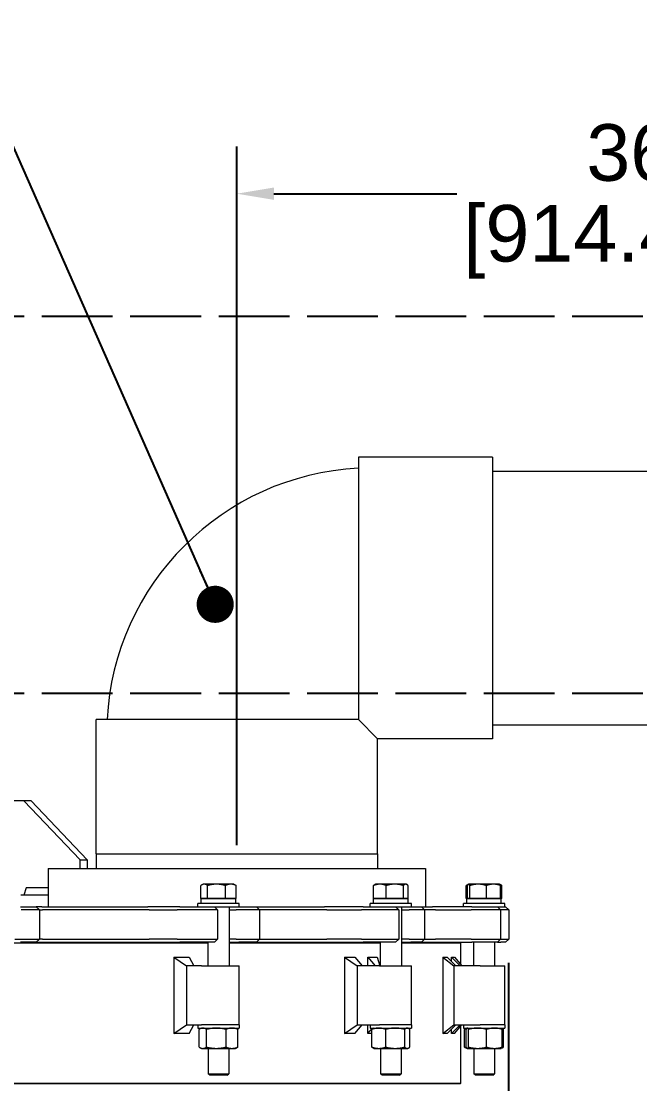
# Model space of a CAD drawing. Header units: inches. Extents: x 20 to 536, y 8 to 344.
# Drawn here: x 115.15 to 141.4, y 140.48 to 185.54 of the extents above; entities that cross this region are included whole.
import ezdxf

# ---------------------------------------------------------------- set-up
doc = ezdxf.new("R2010")
doc.units = ezdxf.units.IN
doc.header["$LTSCALE"] = 16
doc.header["$MEASUREMENT"] = 0
doc.linetypes.add('DASHED_SPACE', pattern=[0.2067, 0.1654, -0.0413])
for name, color, linetype, lineweight in [('Dimension (ANSI)', 7, 'Continuous', 25), ('Sketch Geometry (ANSI)', 7, 'Continuous', 25), ('Symbol (ANSI)', 7, 'Continuous', 25), ('Visible (ANSI)', 7, 'Continuous', 50)]:
    doc.layers.add(name, color=color, linetype=linetype, lineweight=lineweight)
doc.styles.add('MEMCOR Medium', font='arial.ttf')
doc.dimstyles.new('Default (ANSI)', dxfattribs={"dimscale": 16, "dimtxt": 0.15, "dimasz": 0.098425, "dimexe": 0.125, "dimexo": 0.0625, "dimgap": 0.031496, "dimtad": 0, "dimtih": 1, "dimtoh": 1, "dimdec": 4, "dimrnd": 1e-08, "dimzin": 3, "dimdsep": 46, "dimlunit": 5, "dimtxsty": 'MEMCOR Medium', "dimcen": 0.09, "dimdle": 0.393701, "dimclrd": 256, "dimclre": 256, "dimclrt": 256, "dimadec": 0, "dimazin": 1, "dimtfac": 0.8, "dimtofl": 0, "dimtmove": 0, "dimatfit": 3, "dimfxl": 1, "dimfrac": 1, "dimtolj": 1, "dimtzin": 4, "dimlwd": -1, "dimlwe": -1, "dimarcsym": 0})
doc.dimstyles.new('Default (ANSI)$7', dxfattribs={"dimscale": 16, "dimtxt": 0.15, "dimasz": 0.098425, "dimexe": 0.125, "dimexo": 0.0625, "dimgap": 0.031496, "dimtad": 0, "dimtih": 1, "dimtoh": 1, "dimdec": 4, "dimrnd": 1e-08, "dimzin": 3, "dimdsep": 46, "dimlunit": 5, "dimtxsty": 'MEMCOR Medium', "dimcen": 0.09, "dimdle": 0.393701, "dimclrd": 256, "dimclre": 256, "dimclrt": 256, "dimadec": 0, "dimazin": 1, "dimtfac": 0.8, "dimtofl": 0, "dimtmove": 0, "dimatfit": 3, "dimfxl": 1, "dimfrac": 1, "dimtolj": 1, "dimtzin": 4, "dimlwd": -1, "dimlwe": -1, "dimarcsym": 0})

# ---------------------------------------------------------------- blocks, each defined once
blk = doc.blocks.new('*D19')
at = {"layer": 'Defpoints', "color": 0, "transparency": 16777216}
for p in [(81.765, 146.606), (135.834, 146.606), (135.834, 138.298)]:
    blk.add_point(p, dxfattribs=at)
at = {"layer": 'Dimension (ANSI)', "transparency": 16777216}
for p, q in [((81.765, 145.606), (81.765, 136.298)), ((135.834, 145.606), (135.834, 136.298)), ((81.765, 138.298), (74.15, 138.298)), ((134.26, 138.298), (83.339, 138.298))]:
    blk.add_line(p, q, dxfattribs=at)
for points in [[(83.339, 138.561), (83.339, 138.036), (81.765, 138.298)], [(134.26, 138.561), (134.26, 138.036), (135.834, 138.298)]]:
    blk.add_solid(points, dxfattribs=at)
at = {"layer": 'Dimension (ANSI)', "transparency": 16777216, "char_height": 2.4, "attachment_point": 5, "style": 'MEMCOR Medium'}
for s, insert in [('\\A1; 54{\\H0.8x;\\S1#16;} in', (64.551, 140.767)), ('\\A1;[1373.4 mm]', (64.551, 136.256))]:
    blk.add_mtext(s, dxfattribs=dict(at, insert=insert))
blk = doc.blocks.new('*D22')
at = {"layer": 'Defpoints', "color": 0, "transparency": 16777216}
for p in [(160.3, 178.225), (160.3, 169.076), (124.299, 149.601)]:
    blk.add_point(p, dxfattribs=at)
at = {"layer": 'Dimension (ANSI)', "transparency": 16777216}
for p, q in [((124.299, 150.601), (124.299, 180.225)), ((160.3, 170.076), (160.3, 180.225)), ((125.874, 178.225), (133.633, 178.225)), ((158.725, 178.225), (150.966, 178.225))]:
    blk.add_line(p, q, dxfattribs=at)
for points in [[(125.874, 178.487), (125.874, 177.963), (124.299, 178.225)], [(158.725, 178.487), (158.725, 177.963), (160.3, 178.225)]]:
    blk.add_solid(points, dxfattribs=at)
at = {"layer": 'Dimension (ANSI)', "transparency": 16777216, "char_height": 2.4, "attachment_point": 5, "style": 'MEMCOR Medium'}
for s, insert in [('\\A1; 36 in', (142.3, 179.955)), ('\\A1;[914.4 mm]', (142.3, 176.183))]:
    blk.add_mtext(s, dxfattribs=dict(at, insert=insert))

msp = doc.modelspace()

# ---------------------------------------------------------------- linework, layer by layer
at = {"layer": 'Sketch Geometry (ANSI)', "linetype": 'DASHED_SPACE', "ltscale": 1.133667}
for p, q in [((145.275884, 173.022057), (32.797979, 173.022057)), ((145.275884, 157.022057), (32.797979, 157.022057))]:
    msp.add_line(p, q, dxfattribs=at)
at = {"layer": 'Visible (ANSI)', "linetype": 'Continuous', "lineweight": 18}
for p, q in [((129.456477, 167.043967), (129.456477, 155.918967)), ((135.149477, 167.043967), (129.456477, 167.043967)), ((135.149477, 167.043967), (135.149477, 155.107967)), ((135.149477, 166.450967), (154.612227, 166.450967)), ((129.456477, 155.918967), (118.331477, 155.918967)), ((118.331477, 150.225967), (118.331477, 155.918967)), ((129.456477, 155.918967), (130.267477, 155.107967)), ((135.149477, 155.700967), (154.612227, 155.700967)), ((135.149477, 155.107967), (130.267477, 155.107967)), ((130.267477, 150.225967), (130.267477, 155.107967)), ((115.26904, 152.475967), (113.572021, 152.475967)), ((115.578057, 152.475967), (115.26904, 152.475967)), ((115.26904, 152.475967), (117.646681, 149.975967)), ((117.955698, 149.975967), (115.578057, 152.475967)), ((118.330477, 150.225967), (130.268477, 150.225967)), ((118.330477, 150.225967), (118.330477, 149.600967)), ((130.268477, 150.225967), (130.268477, 149.600967)), ((117.646681, 149.975967), (117.955698, 149.975967)), ((117.646681, 149.600967), (117.646681, 149.975967)), ((117.955698, 149.975967), (117.955698, 149.600967)), ((116.299477, 149.600967), (132.299477, 149.600967)), ((116.299477, 149.600967), (116.299477, 147.975967)), ((132.299477, 149.600967), (132.299477, 147.975967)), ((115.364146, 148.788467), (115.267578, 148.475967)), ((116.299477, 148.788467), (115.364146, 148.788467)), ((122.771764, 148.335596), (122.771764, 148.881005)), ((122.866767, 148.939596), (122.812718, 148.908391)), ((122.916702, 148.939596), (122.866767, 148.939596)), ((123.437142, 148.939596), (122.916702, 148.939596)), ((123.06164, 148.335596), (123.06164, 148.881005)), ((124.043207, 148.939596), (123.437142, 148.939596)), ((123.812643, 148.335596), (123.812643, 148.881005)), ((124.178767, 148.939596), (124.043207, 148.939596)), ((124.178767, 148.939596), (124.232816, 148.908391)), ((124.27377, 148.335596), (124.27377, 148.881005)), ((130.102764, 148.335596), (130.102764, 148.881005)), ((130.178437, 148.939596), (130.155296, 148.926236)), ((130.370575, 148.939596), (130.178437, 148.939596)), ((131.004223, 148.939596), (130.370575, 148.939596)), ((130.638386, 148.335596), (130.638386, 148.881005)), ((131.468085, 148.939596), (131.004223, 148.939596)), ((131.370059, 148.335596), (131.370059, 148.881005)), ((131.490437, 148.939596), (131.468085, 148.939596)), ((131.490437, 148.939596), (131.513579, 148.926236)), ((131.56611, 148.335596), (131.56611, 148.881005)), ((134.129824, 148.936328), (134.034001, 148.881005)), ((134.034001, 148.335596), (134.034001, 148.881005)), ((134.091661, 148.335596), (134.091661, 148.881005)), ((134.135485, 148.939596), (134.129824, 148.936328)), ((134.141097, 148.939596), (134.135485, 148.939596)), ((134.540445, 148.939596), (134.141097, 148.939596)), ((134.190533, 148.335596), (134.190533, 148.881005)), ((135.190832, 148.939596), (134.540445, 148.939596)), ((134.890356, 148.335596), (134.890356, 148.881005)), ((135.447485, 148.939596), (135.190832, 148.939596)), ((135.447485, 148.939596), (135.453146, 148.936328)), ((135.453146, 148.936328), (135.548968, 148.881005)), ((135.491308, 148.335596), (135.491308, 148.881005)), ((135.548968, 148.335596), (135.548968, 148.881005)), ((116.299477, 148.475967), (115.132383, 148.475967)), ((122.916702, 148.335596), (122.771764, 148.335596)), ((122.793267, 148.335592), (124.252267, 148.335592)), ((122.793267, 148.116592), (122.793267, 148.335592)), ((122.866767, 148.335596), (122.866767, 148.335592)), ((123.06164, 148.335596), (122.916702, 148.335596)), ((123.437142, 148.335596), (123.06164, 148.335596)), ((123.812643, 148.335596), (123.437142, 148.335596)), ((124.043207, 148.335596), (123.812643, 148.335596)), ((124.27377, 148.335596), (124.043207, 148.335596)), ((124.178767, 148.335596), (124.178767, 148.335592)), ((124.252267, 148.116592), (124.252267, 148.335592)), ((130.370575, 148.335596), (130.102764, 148.335596)), ((130.104937, 148.335592), (131.563937, 148.335592)), ((130.104937, 148.116592), (130.104937, 148.335592)), ((130.178437, 148.335596), (130.178437, 148.335592)), ((130.638386, 148.335596), (130.370575, 148.335596)), ((131.004223, 148.335596), (130.638386, 148.335596)), ((131.370059, 148.335596), (131.004223, 148.335596)), ((131.468085, 148.335596), (131.370059, 148.335596)), ((131.56611, 148.335596), (131.468085, 148.335596)), ((131.490437, 148.335596), (131.490437, 148.335592)), ((131.563937, 148.116592), (131.563937, 148.335592)), ((134.091661, 148.335596), (134.034001, 148.335596)), ((134.061985, 148.335592), (135.520985, 148.335592)), ((134.061985, 148.116592), (134.061985, 148.335592)), ((134.141097, 148.335596), (134.091661, 148.335596)), ((134.135485, 148.335596), (134.135485, 148.335592)), ((134.190533, 148.335596), (134.141097, 148.335596)), ((134.540445, 148.335596), (134.190533, 148.335596)), ((134.890356, 148.335596), (134.540445, 148.335596)), ((135.190832, 148.335596), (134.890356, 148.335596)), ((135.491308, 148.335596), (135.190832, 148.335596)), ((135.447485, 148.335596), (135.447485, 148.335592)), ((135.548968, 148.335596), (135.491308, 148.335596)), ((135.520985, 148.116592), (135.520985, 148.335592)), ((115.122088, 147.975967), (115.790118, 147.975967)), ((115.920118, 147.845967), (115.152268, 147.845967)), ((116.019385, 147.975967), (115.790118, 147.975967)), ((115.790118, 147.975967), (115.920118, 147.845967)), ((115.920118, 147.845967), (116.057125, 147.845967)), ((115.920118, 147.845967), (115.920118, 146.605967)), ((116.019385, 147.975967), (120.522628, 147.975967)), ((120.583907, 147.845967), (116.057125, 147.845967)), ((121.343421, 147.975967), (120.522628, 147.975967)), ((120.583907, 147.845967), (121.23533, 147.845967)), ((121.23533, 147.845967), (121.773607, 147.845967)), ((121.881698, 147.975967), (121.343421, 147.975967)), ((123.12871, 147.845967), (121.773607, 147.845967)), ((121.881698, 147.975967), (123.060638, 147.975967)), ((124.397767, 148.116592), (122.647767, 148.116592)), ((122.647767, 147.975967), (122.647767, 148.116592)), ((123.060638, 147.975967), (123.298281, 147.975967)), ((123.367488, 147.845967), (123.12871, 147.845967)), ((123.298281, 147.975967), (123.354398, 147.975967)), ((123.354398, 147.975967), (123.484398, 147.845967)), ((123.354398, 147.975967), (124.383965, 147.975967)), ((123.484398, 147.845967), (123.367488, 147.845967)), ((123.484398, 147.845967), (123.484398, 146.605967)), ((123.970267, 147.975967), (123.970267, 145.475967)), ((123.970267, 147.845967), (124.273735, 147.845967)), ((124.626192, 147.845967), (124.273735, 147.845967)), ((124.383965, 147.975967), (124.551005, 147.975967)), ((124.397767, 147.975967), (124.397767, 148.116592)), ((124.551005, 147.975967), (124.778452, 147.975967)), ((124.854723, 147.845967), (124.626192, 147.845967)), ((124.778452, 147.975967), (125.138016, 147.975967)), ((125.268016, 147.845967), (124.854723, 147.845967)), ((125.138016, 147.975967), (128.023897, 147.975967)), ((125.138016, 147.975967), (125.268016, 147.845967)), ((128.124387, 147.845967), (125.268016, 147.845967)), ((125.268016, 147.845967), (125.268016, 146.605967)), ((128.860894, 147.975967), (128.023897, 147.975967)), ((128.124387, 147.845967), (128.78867, 147.845967)), ((128.78867, 147.845967), (129.594259, 147.845967)), ((129.666483, 147.975967), (128.860894, 147.975967)), ((130.959628, 147.845967), (129.594259, 147.845967)), ((129.666483, 147.975967), (130.854354, 147.975967)), ((131.709437, 148.116592), (129.959437, 148.116592)), ((129.959437, 147.975967), (129.959437, 148.116592)), ((130.854354, 147.975967), (131.017366, 147.975967)), ((131.123418, 147.845967), (130.959628, 147.845967)), ((131.017366, 147.975967), (131.039472, 147.975967)), ((131.039472, 147.975967), (131.169472, 147.845967)), ((131.039472, 147.975967), (131.709437, 147.975967)), ((131.169472, 147.845967), (131.123418, 147.845967)), ((131.169472, 147.845967), (131.169472, 146.605967)), ((131.281937, 147.975967), (131.281937, 145.475967)), ((131.281937, 147.845967), (131.613935, 147.845967)), ((131.964457, 147.845967), (131.613935, 147.845967)), ((131.709437, 147.975967), (131.709437, 148.116592)), ((131.709437, 147.975967), (131.85441, 147.975967)), ((131.85441, 147.975967), (132.002161, 147.975967)), ((132.112913, 147.845967), (131.964457, 147.845967)), ((132.002161, 147.975967), (132.13097, 147.975967)), ((132.26097, 147.845967), (132.112913, 147.845967)), ((132.13097, 147.975967), (132.598423, 147.975967)), ((132.13097, 147.975967), (132.26097, 147.845967)), ((132.722825, 147.845967), (132.26097, 147.845967)), ((132.26097, 147.845967), (132.26097, 146.605967)), ((133.324199, 147.975967), (132.598423, 147.975967)), ((132.722825, 147.845967), (133.298837, 147.845967)), ((133.298837, 147.845967), (134.249094, 147.845967)), ((134.274455, 147.975967), (133.324199, 147.975967)), ((135.666485, 148.116592), (133.916485, 148.116592)), ((133.916485, 147.975967), (133.916485, 148.116592)), ((135.416864, 147.845967), (134.249094, 147.845967)), ((134.274455, 147.975967), (135.290416, 147.975967)), ((135.290416, 147.975967), (135.353979, 147.975967)), ((135.353979, 147.975967), (135.356977, 147.975967)), ((135.356977, 147.975967), (135.486977, 147.845967)), ((135.356977, 147.975967), (135.666485, 147.975967)), ((135.480731, 147.845967), (135.416864, 147.845967)), ((135.486977, 147.845967), (135.480731, 147.845967)), ((135.776064, 147.845967), (135.486977, 147.845967)), ((135.486977, 147.845967), (135.486977, 146.605967)), ((135.666485, 147.975967), (135.666485, 148.116592)), ((135.666485, 147.975967), (135.693471, 147.975967)), ((135.693471, 147.975967), (135.704365, 147.975967)), ((135.704365, 147.975967), (135.834365, 147.845967)), ((135.821844, 147.845967), (135.776064, 147.845967)), ((135.834365, 147.845967), (135.821844, 147.845967)), ((135.834365, 147.845967), (135.834365, 146.605967)), ((114.878452, 146.605967), (115.152268, 146.605967)), ((115.790118, 146.475967), (115.122088, 146.475967)), ((115.152268, 146.605967), (115.920118, 146.605967)), ((115.790118, 146.475967), (115.920118, 146.605967)), ((115.790118, 146.475967), (120.865871, 146.475967)), ((116.057125, 146.605967), (115.920118, 146.605967)), ((116.057125, 146.605967), (120.583907, 146.605967)), ((121.23533, 146.605967), (120.583907, 146.605967)), ((120.865871, 146.475967), (121.343421, 146.475967)), ((121.773607, 146.605967), (121.23533, 146.605967)), ((121.343421, 146.475967), (121.881698, 146.475967)), ((121.773607, 146.605967), (123.12871, 146.605967)), ((123.060638, 146.475967), (121.881698, 146.475967)), ((123.298281, 146.475967), (123.060638, 146.475967)), ((123.075267, 146.475967), (123.075267, 145.475967)), ((123.12871, 146.605967), (123.367488, 146.605967)), ((123.354398, 146.475967), (123.298281, 146.475967)), ((123.354398, 146.475967), (123.484398, 146.605967)), ((123.367488, 146.605967), (123.484398, 146.605967)), ((124.273735, 146.605967), (123.970267, 146.605967)), ((123.970267, 146.475967), (124.381826, 146.475967)), ((124.273735, 146.605967), (124.626192, 146.605967)), ((124.551005, 146.475967), (124.381826, 146.475967)), ((124.778452, 146.475967), (124.551005, 146.475967)), ((124.626192, 146.605967), (124.854723, 146.605967)), ((125.138016, 146.475967), (124.778452, 146.475967)), ((124.854723, 146.605967), (125.268016, 146.605967)), ((125.138016, 146.475967), (125.268016, 146.605967)), ((125.138016, 146.475967), (128.313199, 146.475967)), ((125.268016, 146.605967), (128.124387, 146.605967)), ((128.78867, 146.605967), (128.124387, 146.605967)), ((128.313199, 146.475967), (128.860894, 146.475967)), ((129.594259, 146.605967), (128.78867, 146.605967)), ((128.860894, 146.475967), (129.666483, 146.475967)), ((129.594259, 146.605967), (130.959628, 146.605967)), ((130.854354, 146.475967), (129.666483, 146.475967)), ((130.386937, 146.475967), (130.386937, 145.475967)), ((131.017366, 146.475967), (130.854354, 146.475967)), ((130.959628, 146.605967), (131.123418, 146.605967)), ((131.039472, 146.475967), (131.017366, 146.475967)), ((131.039472, 146.475967), (131.169472, 146.605967)), ((131.123418, 146.605967), (131.169472, 146.605967)), ((131.613935, 146.605967), (131.281937, 146.605967)), ((131.281937, 146.475967), (131.686159, 146.475967)), ((131.613935, 146.605967), (131.964457, 146.605967)), ((131.85441, 146.475967), (131.686159, 146.475967)), ((132.002161, 146.475967), (131.85441, 146.475967)), ((131.964457, 146.605967), (132.112913, 146.605967)), ((132.13097, 146.475967), (132.002161, 146.475967)), ((132.112913, 146.605967), (132.26097, 146.605967)), ((132.13097, 146.475967), (132.26097, 146.605967)), ((132.13097, 146.475967), (132.78974, 146.475967)), ((132.26097, 146.605967), (132.722825, 146.605967)), ((133.298837, 146.605967), (132.722825, 146.605967)), ((132.78974, 146.475967), (133.324199, 146.475967)), ((134.249094, 146.605967), (133.298837, 146.605967)), ((133.324199, 146.475967), (134.274455, 146.475967)), ((134.249094, 146.605967), (135.416864, 146.605967)), ((135.290416, 146.475967), (134.274455, 146.475967)), ((134.343985, 146.475967), (134.343985, 145.475967)), ((135.238985, 146.475967), (135.238985, 145.475967)), ((135.353979, 146.475967), (135.290416, 146.475967)), ((135.356977, 146.475967), (135.353979, 146.475967)), ((135.356977, 146.475967), (135.486977, 146.605967)), ((135.356977, 146.475967), (135.506202, 146.475967)), ((135.416864, 146.605967), (135.480731, 146.605967)), ((135.480731, 146.605967), (135.486977, 146.605967)), ((135.486977, 146.605967), (135.776064, 146.605967)), ((135.647909, 146.475967), (135.506202, 146.475967)), ((135.693471, 146.475967), (135.647909, 146.475967)), ((135.704365, 146.475967), (135.693471, 146.475967)), ((135.704365, 146.475967), (135.834365, 146.605967)), ((135.776064, 146.605967), (135.821844, 146.605967)), ((135.821844, 146.605967), (135.834365, 146.605967)), ((123.075267, 146.444717), (114.417109, 146.444717)), ((130.386937, 146.444717), (123.970267, 146.444717)), ((133.800689, 146.444717), (131.281937, 146.444717)), ((133.800689, 145.528128), (133.800689, 146.444717)), ((121.632835, 145.850813), (121.632835, 142.601121)), ((121.632835, 145.850813), (122.277122, 145.850813)), ((121.632835, 145.850813), (122.161761, 145.475967)), ((122.277122, 145.850813), (122.479209, 145.475967)), ((128.866864, 145.850813), (128.866864, 142.601121)), ((128.866864, 145.850813), (129.309516, 145.850813)), ((128.866864, 145.850813), (129.400259, 145.475967)), ((129.309516, 145.850813), (129.617048, 145.475967)), ((129.856879, 145.850813), (130.172619, 145.475967)), ((129.856879, 145.475967), (129.856879, 145.850813)), ((129.856879, 145.850813), (130.255618, 145.850813)), ((130.255618, 145.850813), (130.372507, 145.475967)), ((133.045815, 145.850813), (133.045815, 142.601121)), ((133.045815, 145.850813), (133.219443, 145.850813)), ((133.045815, 145.850813), (133.502474, 145.475967)), ((133.219443, 145.850813), (133.585602, 145.475967)), ((133.411651, 145.850813), (133.780692, 145.475967)), ((133.411651, 145.654045), (133.411651, 145.850813)), ((133.411651, 145.850813), (133.53348, 145.850813)), ((133.53348, 145.850813), (133.843882, 145.475967)), ((122.795231, 145.475967), (122.161761, 145.475967)), ((122.161761, 145.475967), (122.161761, 142.975967)), ((122.795231, 145.475967), (124.397767, 145.475967)), ((124.397767, 142.975967), (124.397767, 145.475967)), ((130.348313, 145.475967), (129.400259, 145.475967)), ((129.400259, 145.475967), (129.400259, 142.975967)), ((130.348313, 145.475967), (131.709437, 145.475967)), ((131.709437, 142.975967), (131.709437, 145.475967)), ((134.620781, 145.475967), (133.502474, 145.475967)), ((133.502474, 145.475967), (133.502474, 142.975967)), ((134.620781, 145.475967), (135.666485, 145.475967)), ((135.666485, 142.975967), (135.666485, 145.475967)), ((121.632835, 142.601121), (122.161761, 142.975967)), ((122.161761, 142.975967), (122.795231, 142.975967)), ((122.277122, 142.601121), (122.479209, 142.975967)), ((122.647767, 142.975967), (122.647767, 142.835342)), ((124.397767, 142.975967), (122.795231, 142.975967)), ((124.397767, 142.975967), (122.795231, 142.975967)), ((124.397767, 142.975967), (124.397767, 142.835342)), ((128.866864, 142.601121), (129.400259, 142.975967)), ((129.309516, 142.601121), (129.617048, 142.975967)), ((129.400259, 142.975967), (130.348313, 142.975967)), ((129.856879, 142.601121), (129.856879, 142.975967)), ((129.959437, 142.975967), (129.959437, 142.835342)), ((131.709437, 142.975967), (130.348313, 142.975967)), ((131.709437, 142.975967), (130.348313, 142.975967)), ((131.709437, 142.975967), (131.709437, 142.835342)), ((133.045815, 142.601121), (133.502474, 142.975967)), ((133.219443, 142.601121), (133.585602, 142.975967)), ((133.411651, 142.601121), (133.780692, 142.975967)), ((133.502474, 142.975967), (134.620781, 142.975967)), ((133.53348, 142.601121), (133.843882, 142.975967)), ((133.800689, 140.507217), (133.800689, 142.923807)), ((133.916485, 142.975967), (133.916485, 142.835342)), ((135.666485, 142.975967), (134.620781, 142.975967)), ((135.666485, 142.975967), (134.620781, 142.975967)), ((135.666485, 142.975967), (135.666485, 142.835342)), ((122.277122, 142.601121), (121.632835, 142.601121)), ((122.647767, 142.835342), (124.397767, 142.835342)), ((122.69964, 142.02821), (122.69964, 142.783475)), ((122.803767, 142.835342), (122.744527, 142.807718)), ((123.017355, 142.02821), (123.017355, 142.783475)), ((123.840482, 142.02821), (123.840482, 142.783475)), ((124.241767, 142.835342), (124.301007, 142.807718)), ((124.345894, 142.02821), (124.345894, 142.783475)), ((129.309516, 142.601121), (128.866864, 142.601121)), ((129.856879, 142.601121), (130.054168, 142.835342)), ((130.032497, 142.601121), (129.856879, 142.601121)), ((129.959437, 142.835342), (131.709437, 142.835342)), ((130.032497, 142.02821), (130.032497, 142.783475)), ((130.115437, 142.835342), (130.090074, 142.823515)), ((130.619558, 142.02821), (130.619558, 142.783475)), ((131.421498, 142.02821), (131.421498, 142.783475)), ((131.553437, 142.835342), (131.578801, 142.823515)), ((131.636378, 142.02821), (131.636378, 142.783475)), ((133.219443, 142.601121), (133.045815, 142.601121)), ((133.411651, 142.601121), (133.411651, 142.79789)), ((133.53348, 142.601121), (133.411651, 142.601121)), ((133.916485, 142.835342), (135.666485, 142.835342)), ((134.066281, 142.832449), (133.961255, 142.783475)), ((133.961255, 142.02821), (133.961255, 142.783475)), ((134.024453, 142.02821), (134.024453, 142.783475)), ((134.072485, 142.835342), (134.066281, 142.832449)), ((134.132819, 142.02821), (134.132819, 142.783475)), ((134.899852, 142.02821), (134.899852, 142.783475)), ((135.510485, 142.835342), (135.516689, 142.832449)), ((135.516689, 142.832449), (135.621715, 142.783475)), ((135.558517, 142.02821), (135.558517, 142.783475)), ((135.621715, 142.02821), (135.621715, 142.783475)), ((122.803767, 141.976342), (122.744527, 142.003966)), ((122.803767, 141.976342), (122.858498, 141.976342)), ((122.858498, 141.976342), (123.428919, 141.976342)), ((123.085267, 141.976342), (123.085267, 140.901707)), ((123.428919, 141.976342), (124.093188, 141.976342)), ((123.960267, 141.976342), (123.960267, 140.901707)), ((124.093188, 141.976342), (124.241767, 141.976342)), ((124.241767, 141.976342), (124.301007, 142.003966)), ((130.115437, 141.976342), (130.090074, 141.98817)), ((130.115437, 141.976342), (130.326028, 141.976342)), ((130.326028, 141.976342), (131.020528, 141.976342)), ((130.396937, 141.976342), (130.396937, 140.901707)), ((131.020528, 141.976342), (131.528938, 141.976342)), ((131.271937, 141.976342), (131.271937, 140.901707)), ((131.528938, 141.976342), (131.553437, 141.976342)), ((131.553437, 141.976342), (131.578801, 141.98817)), ((134.066281, 141.979236), (133.961255, 142.02821)), ((134.072485, 141.976342), (134.066281, 141.979236)), ((134.072485, 141.976342), (134.078636, 141.976342)), ((134.078636, 141.976342), (134.516336, 141.976342)), ((134.353985, 141.976342), (134.353985, 140.901707)), ((134.516336, 141.976342), (135.229184, 141.976342)), ((135.228985, 141.976342), (135.228985, 140.901707)), ((135.229184, 141.976342), (135.510485, 141.976342)), ((135.510485, 141.976342), (135.516689, 141.979236)), ((135.516689, 141.979236), (135.621715, 142.02821)), ((123.085267, 140.901707), (123.960267, 140.901707)), ((123.153428, 140.835592), (123.085267, 140.901707)), ((123.892106, 140.835592), (123.153428, 140.835592)), ((123.892106, 140.835592), (123.960267, 140.901707)), ((130.396937, 140.901707), (131.271937, 140.901707)), ((130.465098, 140.835592), (130.396937, 140.901707)), ((131.203776, 140.835592), (130.465098, 140.835592)), ((131.203776, 140.835592), (131.271937, 140.901707)), ((134.353985, 140.901707), (135.228985, 140.901707)), ((134.422146, 140.835592), (134.353985, 140.901707)), ((135.160824, 140.835592), (134.422146, 140.835592)), ((135.160824, 140.835592), (135.228985, 140.901707)), ((83.798256, 140.507217), (133.800689, 140.507217)), ((133.769406, 140.475967), (83.829506, 140.475967))]:
    msp.add_line(p, q, dxfattribs=at)
msp.add_arc((130.049477, 155.325967), 11.272, 93.0156218, 176.9843782, dxfattribs=at)
for points, weights in [([(122.916702, 148.939596), (122.849436, 148.939596), (122.771764, 148.881005)], [1, 1.0379548493, 1]), ([(123.06164, 148.881005), (122.983968, 148.939596), (122.916702, 148.939596)], [1, 1.0379548493, 1]), ([(123.437142, 148.939596), (123.262871, 148.939596), (123.06164, 148.881005)], [1, 1.0379548493, 1]), ([(123.812643, 148.881005), (123.611413, 148.939596), (123.437142, 148.939596)], [1, 1.0379548493, 1]), ([(124.043207, 148.939596), (123.936202, 148.939596), (123.812643, 148.881005)], [1, 1.0379548493, 1]), ([(124.27377, 148.881005), (124.150212, 148.939596), (124.043207, 148.939596)], [1, 1.0379548493, 1]), ([(124.232816, 148.908391), (124.252631, 148.896951), (124.27377, 148.881005)], [1.01477953359, 1.01005189042, 1]), ([(130.370575, 148.939596), (130.246284, 148.939596), (130.102764, 148.881005)], [1, 1.0379548493, 1]), ([(130.102764, 148.881005), (130.130463, 148.911898), (130.155296, 148.926236)], [1, 1.01965956375, 1.01895290532]), ([(130.638386, 148.881005), (130.494867, 148.939596), (130.370575, 148.939596)], [1, 1.0379548493, 1]), ([(131.004223, 148.939596), (130.834437, 148.939596), (130.638386, 148.881005)], [1, 1.0379548493, 1]), ([(131.370059, 148.881005), (131.174008, 148.939596), (131.004223, 148.939596)], [1, 1.0379548493, 1]), ([(131.468085, 148.939596), (131.422591, 148.939596), (131.370059, 148.881005)], [1, 1.0379548493, 1]), ([(131.56611, 148.881005), (131.513579, 148.939596), (131.468085, 148.939596)], [1, 1.0379548493, 1]), ([(134.112031, 148.91837), (134.074757, 148.904535), (134.034001, 148.881005)], [1.01810318657, 1.01490424563, 1]), ([(134.141097, 148.939596), (134.118154, 148.939596), (134.091661, 148.881005)], [1, 1.0379548493, 1]), ([(134.190533, 148.881005), (134.16404, 148.939596), (134.141097, 148.939596)], [1, 1.0379548493, 1]), ([(134.540445, 148.939596), (134.37805, 148.939596), (134.190533, 148.881005)], [1, 1.0379548493, 1]), ([(134.890356, 148.881005), (134.702839, 148.939596), (134.540445, 148.939596)], [1, 1.0379548493, 1]), ([(135.190832, 148.939596), (135.051381, 148.939596), (134.890356, 148.881005)], [1, 1.0379548493, 1]), ([(135.491308, 148.881005), (135.330284, 148.939596), (135.190832, 148.939596)], [1, 1.0379548493, 1]), ([(135.453146, 148.936328), (135.470939, 148.926055), (135.491308, 148.881005)], [1.01375847525, 1.02892942038, 1]), ([(135.548968, 148.881005), (135.508212, 148.904535), (135.470939, 148.91837)], [1, 1.01490424563, 1.01810318657]), ([(122.858498, 142.835342), (122.784771, 142.835342), (122.69964, 142.783475)], [1, 1.0379548493, 1]), ([(123.017355, 142.783475), (122.932224, 142.835342), (122.858498, 142.835342)], [1, 1.0379548493, 1]), ([(123.428919, 142.835342), (123.237911, 142.835342), (123.017355, 142.783475)], [1, 1.0379548493, 1]), ([(123.840482, 142.783475), (123.619926, 142.835342), (123.428919, 142.835342)], [1, 1.0379548493, 1]), ([(124.093188, 142.835342), (123.975907, 142.835342), (123.840482, 142.783475)], [1, 1.0379548493, 1]), ([(124.345894, 142.783475), (124.210469, 142.835342), (124.093188, 142.835342)], [1, 1.0379548493, 1]), ([(124.301007, 142.807718), (124.322725, 142.797591), (124.345894, 142.783475)], [1.01477953359, 1.01005189042, 1]), ([(130.326028, 142.835342), (130.1898, 142.835342), (130.032497, 142.783475)], [1, 1.0379548493, 1]), ([(130.032497, 142.783475), (130.062855, 142.810823), (130.090074, 142.823515)], [1, 1.01965956375, 1.01895290532]), ([(130.619558, 142.783475), (130.462256, 142.835342), (130.326028, 142.835342)], [1, 1.0379548493, 1]), ([(131.020528, 142.835342), (130.834437, 142.835342), (130.619558, 142.783475)], [1, 1.0379548493, 1]), ([(131.421498, 142.783475), (131.206619, 142.835342), (131.020528, 142.835342)], [1, 1.0379548493, 1]), ([(131.528938, 142.835342), (131.479075, 142.835342), (131.421498, 142.783475)], [1, 1.0379548493, 1]), ([(131.636378, 142.783475), (131.578801, 142.835342), (131.528938, 142.835342)], [1, 1.0379548493, 1]), ([(134.046779, 142.816552), (134.005925, 142.804305), (133.961255, 142.783475)], [1.01810318657, 1.01490424563, 1]), ([(134.078636, 142.835342), (134.053489, 142.835342), (134.024453, 142.783475)], [1, 1.0379548493, 1]), ([(134.132819, 142.783475), (134.103783, 142.835342), (134.078636, 142.835342)], [1, 1.0379548493, 1]), ([(134.516336, 142.835342), (134.338345, 142.835342), (134.132819, 142.783475)], [1, 1.0379548493, 1]), ([(134.899852, 142.783475), (134.694326, 142.835342), (134.516336, 142.835342)], [1, 1.0379548493, 1]), ([(135.229184, 142.835342), (135.076341, 142.835342), (134.899852, 142.783475)], [1, 1.0379548493, 1]), ([(135.558517, 142.783475), (135.382028, 142.835342), (135.229184, 142.835342)], [1, 1.0379548493, 1]), ([(135.516689, 142.832449), (135.536191, 142.823355), (135.558517, 142.783475)], [1.01375847525, 1.02892942038, 1]), ([(135.621715, 142.783475), (135.577045, 142.804305), (135.536191, 142.816552)], [1, 1.01490424563, 1.01810318657]), ([(122.69964, 142.02821), (122.784771, 141.976342), (122.858498, 141.976342)], [1, 1.0379548493, 1]), ([(122.858498, 141.976342), (122.932224, 141.976342), (123.017355, 142.02821)], [1, 1.0379548493, 1]), ([(123.017355, 142.02821), (123.237911, 141.976342), (123.428919, 141.976342)], [1, 1.0379548493, 1]), ([(123.428919, 141.976342), (123.619926, 141.976342), (123.840482, 142.02821)], [1, 1.0379548493, 1]), ([(123.840482, 142.02821), (123.975907, 141.976342), (124.093188, 141.976342)], [1, 1.0379548493, 1]), ([(124.093188, 141.976342), (124.210469, 141.976342), (124.345894, 142.02821)], [1, 1.0379548493, 1]), ([(124.345894, 142.02821), (124.322725, 142.014094), (124.301007, 142.003966)], [1, 1.01005189042, 1.01477953359]), ([(130.090074, 141.98817), (130.062855, 142.000862), (130.032497, 142.02821)], [1.01895290532, 1.01965956375, 1]), ([(130.032497, 142.02821), (130.1898, 141.976342), (130.326028, 141.976342)], [1, 1.0379548493, 1]), ([(130.326028, 141.976342), (130.462256, 141.976342), (130.619558, 142.02821)], [1, 1.0379548493, 1]), ([(130.619558, 142.02821), (130.834437, 141.976342), (131.020528, 141.976342)], [1, 1.0379548493, 1]), ([(131.020528, 141.976342), (131.206619, 141.976342), (131.421498, 142.02821)], [1, 1.0379548493, 1]), ([(131.421498, 142.02821), (131.479075, 141.976342), (131.528938, 141.976342)], [1, 1.0379548493, 1]), ([(131.528938, 141.976342), (131.578801, 141.976342), (131.636378, 142.02821)], [1, 1.0379548493, 1]), ([(133.961255, 142.02821), (134.005925, 142.00738), (134.046779, 141.995133)], [1, 1.01490424563, 1.01810318657]), ([(134.024453, 142.02821), (134.053489, 141.976342), (134.078636, 141.976342)], [1, 1.0379548493, 1]), ([(134.078636, 141.976342), (134.103783, 141.976342), (134.132819, 142.02821)], [1, 1.0379548493, 1]), ([(134.132819, 142.02821), (134.338345, 141.976342), (134.516336, 141.976342)], [1, 1.0379548493, 1]), ([(134.516336, 141.976342), (134.694326, 141.976342), (134.899852, 142.02821)], [1, 1.0379548493, 1]), ([(134.899852, 142.02821), (135.076341, 141.976342), (135.229184, 141.976342)], [1, 1.0379548493, 1]), ([(135.229184, 141.976342), (135.382028, 141.976342), (135.558517, 142.02821)], [1, 1.0379548493, 1]), ([(135.558517, 142.02821), (135.536191, 141.988329), (135.516689, 141.979236)], [1, 1.02892942038, 1.01375847525]), ([(135.536191, 141.995133), (135.577045, 142.00738), (135.621715, 142.02821)], [1.01810318657, 1.01490424563, 1])]:
    msp.add_rational_spline(points, weights, degree=2, dxfattribs=at)
for points in [[(133.800689, 146.444717), (133.790267, 146.455133), (133.779839, 146.465549), (133.769406, 146.475967)], [(133.769406, 140.475967), (133.779839, 140.486386), (133.790267, 140.496802), (133.800689, 140.507217)]]:
    msp.add_open_spline(points, degree=3, dxfattribs=at)

# ---------------------------------------------------------------- dimensions: what is measured, and where the dimension line sits
at = {"layer": 'Dimension (ANSI)'}
dim = msp.add_linear_dim(base=(160.2997272441, 178.2249966056), p1=(124.2994772441, 149.6009674375), p2=(160.2997272441, 169.0759674375), text=' <> in\\X[914.4 mm]', dimstyle='Default (ANSI)', override={"dimgap": 0.031496, "dimtih": 0, "dimtoh": 0, "dimdec": 4, "dimpost": '', "dimtol": 0, "dimlim": 0, "dimtp": 0, "dimtm": 0, "dimtdec": 2, "dimatfit": 1}, dxfattribs=at)
dim.commit()
dim.dimension.update_dxf_attribs({"geometry": '*D22', "text_midpoint": (142.2996022441, 178.2249966056), "dimtype": 160})
dim = msp.add_linear_dim(base=(135.834365, 138.298337), p1=(81.76459, 146.605967), p2=(135.834365, 146.605967), angle=180, text=' <> in\\X[1373.4 mm]', dimstyle='Default (ANSI)', override={"dimgap": 0.031496, "dimtih": 0, "dimtoh": 0, "dimdec": 4, "dimpost": '', "dimtol": 0, "dimlim": 0, "dimtp": 0, "dimtm": 0, "dimtdec": 2, "dimatfit": 2}, dxfattribs=at)
dim.commit()
dim.dimension.update_dxf_attribs({"geometry": '*D19', "text_midpoint": (64.550974, 138.298337), "dimtype": 160})

# ---------------------------------------------------------------- leaders
at = {"layer": 'Symbol (ANSI)', "annotation_type": 0, "has_hookline": 1, "hookline_direction": 1, "text_width": 74.830562}
msp.add_leader([(123.382253, 160.80935), (114.468109, 181.014203), (112.893306, 181.014203)], dimstyle='Default (ANSI)$7', override={"dimasz": 0.098425, "dimtad": 0, "dimldrblk": 'Dot'}, dxfattribs=at)

doc.saveas('drawing.dxf')
